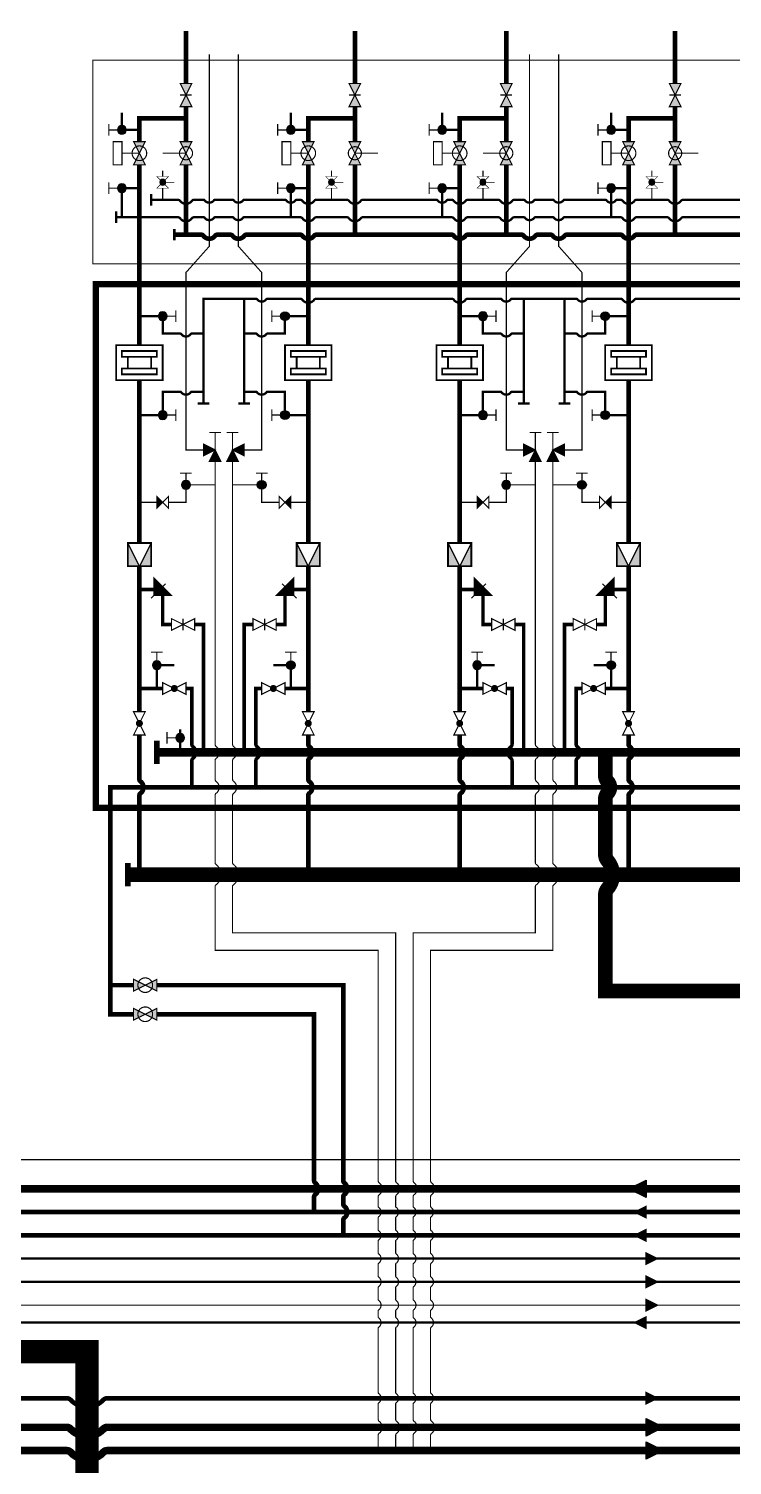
# Model space of a CAD drawing. Header units: millimetres. Extents: x 0 to 2500, y 0 to 1760.
# Drawn here: x 1254 to 1374.8, y 1351.5 to 1598.4 of the extents above; entities that cross this region are included whole.
import ezdxf

# ---------------------------------------------------------------- set-up
doc = ezdxf.new("R2010")
doc.units = ezdxf.units.MM
for name, pattern in [('ACAD_ISO02W100', [15, 12, -3]), ('ACAD_ISO03W100', [30, 12, -18]), ('ACAD_ISO04W100', [30, 24, -3, 0, -3])]:
    doc.linetypes.add(name, pattern=pattern)
for name, color, linetype in [('Вентили угл.15', 7, 'Continuous'), ('Диафрагмы 150', 7, 'Continuous'), ('Диафрагмы 80', 7, 'Continuous'), ('Задвижки 80', 7, 'Continuous'), ('Клапаны 10', 7, 'Continuous'), ('Краны 10', 7, 'Continuous'), ('Краны 15', 7, 'Continuous'), ('Краны 3', 7, 'Continuous'), ('Краны 6', 7, 'Continuous'), ('Краны шар.100', 7, 'Continuous'), ('Краны шар.пн.прив.100', 7, 'Continuous'), ('Краны шар.пн.прив.80', 7, 'Continuous'), ('Краны шар.ручн.80', 7, 'Continuous'), ('Краны шар.ручн.т.10', 7, 'Continuous'), ('Краны шар.т.100', 7, 'Continuous'), ('Краны шар.т.80', 7, 'Continuous'), ('Площадки', 7, 'Continuous'), ('ППК 50', 7, 'Continuous'), ('Трубы 108', 7, 'Continuous'), ('Трубы 159', 7, 'Continuous'), ('Трубы 219', 7, 'Continuous'), ('Трубы 25', 7, 'Continuous'), ('Трубы 426', 7, 'Continuous'), ('Трубы 57', 7, 'Continuous'), ('Трубы 720', 7, 'Continuous'), ('Трубы 89', 7, 'Continuous'), ('Штрих пункт.', 7, 'ACAD_ISO04W100'), ('Штуцеры', 7, 'Continuous')]:
    doc.layers.add(name, color=color, linetype=linetype)

# ---------------------------------------------------------------- blocks, each defined once
blk = doc.blocks.new('Кран шар.100')
at = {"layer": 'Краны шар.пн.прив.100'}
h = blk.add_hatch(color=256, dxfattribs=at)
h.paths.add_polyline_path([(0, -1), (2, 0), (0, 1)])
h.paths.add_polyline_path([(2, 0), (4, -1), (4, 1)])
at = {"layer": 'Краны шар.пн.прив.100', "const_width": 0.2}
blk.add_lwpolyline([(0, -1), (0, 1), (4, -1), (4, 1)], close=True, dxfattribs=at)
blk.add_lwpolyline([(2, 1.25, 1.010442), (2, -1.25, 1.010442), (2, 1.25, 4.236068)], format="xyb", dxfattribs=at)
blk = doc.blocks.new('Заглушка 426')
at = {"layer": 'Трубы 426', "const_width": 1}
blk.add_lwpolyline([(0, 2), (0, -2)], dxfattribs=at)
blk = doc.blocks.new('Пересеч. 108-108')
at = {"layer": 'Трубы 108'}
blk.add_lwpolyline([(-1.4, 0, 0.8, 0.8, -0.236068), (-1, -0.2, 0.8, 0.8, 0.236068), (0, -0.7, 0.8, 0.8, 0.236068), (1, -0.2, 0.8, 0.8, -0.236068), (1.4, 0, 0, 0, 0)], format="xyseb", dxfattribs=at)
blk = doc.blocks.new('Пересеч. 25-159')
at = {"layer": 'Трубы 25', "const_width": 0.2}
blk.add_lwpolyline([(-1.4, 0, -0.236068), (-1, -0.2, 0.236068), (0, -0.7, 0.236068), (1, -0.2, -0.236068), (1.4, 0)], format="xyb", dxfattribs=at)
blk = doc.blocks.new('Пересеч. 25-57')
at = {"layer": 'Трубы 25', "const_width": 0.2}
blk.add_lwpolyline([(-1, 0, -0.236068), (-0.8, -0.1, 0.236068), (0, -0.5, 0.236068), (0.8, -0.1, -0.236068), (1, 0)], format="xyb", dxfattribs=at)
blk = doc.blocks.new('Пересеч. 108-720')
at = {"layer": 'Трубы 108', "const_width": 0.8}
blk.add_lwpolyline([(-3.5, 0, -0.205258), (-2.8, -0.3, 0.20548), (0, -1.5, 0.20548), (2.8, -0.3, -0.205258), (3.5, 0)], format="xyb", dxfattribs=at)
blk = doc.blocks.new('Пересеч. 159-720')
at = {"layer": 'Трубы 159', "const_width": 1.3}
blk.add_lwpolyline([(-3.5, 0, -0.205258), (-2.8, -0.3, 0.20548), (0, -1.5, 0.20548), (2.8, -0.3, -0.205258), (3.5, 0)], format="xyb", dxfattribs=at)
blk = doc.blocks.new('Заглушка 219')
at = {"layer": 'Трубы 219', "const_width": 1}
blk.add_lwpolyline([(0, 2), (0, -2)], dxfattribs=at)
blk = doc.blocks.new('Кран 3')
at = {"layer": 'Краны 3'}
blk.add_hatch(color=256, dxfattribs=at).paths.add_polyline_path([(0, 0.75, 1), (0, -0.75, 1)])
at = {"layer": 'Краны 3', "const_width": 0.2}
for points in [[(1, 2.25), (-1, 2.25)], [(0, 0.75), (0, 2.25)]]:
    blk.add_lwpolyline(points, dxfattribs=at)
at = {"layer": 'Краны 3'}
blk.add_lwpolyline([(0, 0.75, 1), (0, -0.75, 1), (0, 0.75, 1)], format="xyb", dxfattribs=at)
blk = doc.blocks.new('Кран шар.т.80')
at = {"layer": 'Краны шар.т.80'}
blk.add_hatch(color=256, dxfattribs=at).paths.add_polyline_path([(1.5, 0, 1), (2.5, 0, 1)])
at = {"layer": 'Краны шар.т.80', "const_width": 0.2}
blk.add_lwpolyline([(0, -1), (0, 1), (4, -1), (4, 1)], close=True, dxfattribs=at)
blk.add_lwpolyline([(1.5, 0, 1), (2.5, 0, 1), (1.5, 0, 3.172365)], format="xyb", dxfattribs=at)
blk = doc.blocks.new('Кран шар.т.100')
at = {"layer": 'Краны шар.т.100'}
blk.add_hatch(color=256, dxfattribs=at).paths.add_polyline_path([(1.5, 0, 1), (2.5, 0, 1)])
at = {"layer": 'Краны шар.т.100', "const_width": 0.2}
blk.add_lwpolyline([(0, -1), (0, 1), (4, -1), (4, 1)], close=True, dxfattribs=at)
blk.add_lwpolyline([(1.5, 0, 1), (2.5, 0, 1), (1.5, 0, 3.172365)], format="xyb", dxfattribs=at)
blk = doc.blocks.new('Задвижка 80')
at = {"layer": 'Задвижки 80', "const_width": 0.2}
blk.add_lwpolyline([(0, -1), (0, 1), (4, -1), (4, 1)], close=True, dxfattribs=at)
blk.add_lwpolyline([(2, 1), (2, -1)], dxfattribs=at)
blk = doc.blocks.new('ППК 50 непрох.')
at = {"layer": 'ППК 50'}
h = blk.add_hatch(color=256, dxfattribs=at)
h.paths.add_polyline_path([(-1.5, 0), (0, 1.5), (-1.5, 3)])
h.paths.add_polyline_path([(1.5, 0), (0, 1.5), (-1.5, 0)])
at = {"layer": 'ППК 50', "const_width": 0.2}
blk.add_lwpolyline([(1.5, 0), (-1.5, 3), (-1.5, 0)], close=True, dxfattribs=at)
blk.add_lwpolyline([(-2, -0.5), (0.5, 2)], dxfattribs=at)
blk = doc.blocks.new('Клапан 10')
at = {"layer": 'Клапаны 10'}
blk.add_hatch(color=256, dxfattribs=at).paths.add_polyline_path([(2, 1), (1, 0), (2, -1)])
at = {"layer": 'Клапаны 10', "const_width": 0.2}
blk.add_lwpolyline([(0, 1), (0, -1), (2, 1), (2, -1)], close=True, dxfattribs=at)
blk = doc.blocks.new('Кран 10')
at = {"layer": 'Краны 10'}
blk.add_hatch(color=256, dxfattribs=at).paths.add_polyline_path([(0, 0.75, 1), (0, -0.75, 1)])
at = {"layer": 'Краны 10', "const_width": 0.2}
for points in [[(1, 2), (-1, 2)], [(0, 0), (0, 2)]]:
    blk.add_lwpolyline(points, dxfattribs=at)
at = {"layer": 'Краны 10'}
blk.add_lwpolyline([(0, 0.75, 1), (0, -0.75, 1), (0, 0.75, 1)], format="xyb", dxfattribs=at)
blk = doc.blocks.new('Кран 6')
at = {"layer": 'Краны 6'}
blk.add_hatch(color=256, dxfattribs=at).paths.add_polyline_path([(0, 0.75, 1), (0, -0.75, 1)])
at = {"layer": 'Краны 6', "const_width": 0.2}
for points in [[(1, 2.25), (-1, 2.25)], [(0, 0.75), (0, 2.25)]]:
    blk.add_lwpolyline(points, dxfattribs=at)
at = {"layer": 'Краны 6'}
blk.add_lwpolyline([(0, 0.75, 1), (0, -0.75, 1), (0, 0.75, 1)], format="xyb", dxfattribs=at)
blk = doc.blocks.new('Вентиль угл.15')
at = {"layer": 'Вентили угл.15'}
h = blk.add_hatch(color=256, dxfattribs=at)
h.paths.add_polyline_path([(-2, 1), (-2, -1), (0, 0)])
h.paths.add_polyline_path([(0, 0), (-1, -2), (1, -2)])
blk.add_hatch(color=256, dxfattribs=at).paths.add_polyline_path([(0, 0), (-1, -2), (1, -2)])
at = {"layer": 'Вентили угл.15', "const_width": 0.2}
for points in [[(1, 3), (-1, 3)], [(0, 0), (0, 3)], [(0, 0), (-1, -2), (1, -2), (0, 0)]]:
    blk.add_lwpolyline(points, dxfattribs=at)
blk.add_lwpolyline([(0, 0), (-2, -1), (-2, 1), (0, 0)], close=True, dxfattribs=at)
blk = doc.blocks.new('Диафрагма 150')
at = {"layer": 'Диафрагмы 150', "const_width": 0.3}
for points in [[(-3, 1), (3, 1), (3, 2), (-3, 2)], [(-3, -2), (3, -2), (3, -1), (-3, -1)]]:
    blk.add_lwpolyline(points, close=True, dxfattribs=at)
for points in [[(-2, 1), (-2, -1)], [(2, 1), (2, -1)]]:
    blk.add_lwpolyline(points, dxfattribs=at)
blk = doc.blocks.new('Штуцер 25')
at = {"layer": 'Штуцеры'}
h = blk.add_hatch(color=256, dxfattribs=at)
h.paths.add_polyline_path([(0, -4), (2, -4), (2, 0)])
h.paths.add_polyline_path([(-2, -4), (0, -4), (-2, 0)])
at = {"layer": 'Штуцеры', "const_width": 0.3}
blk.add_lwpolyline([(2, -4), (-2, -4), (-2, 0), (2, 0)], close=True, dxfattribs=at)
at = {"layer": 'Штуцеры'}
for points in [[(0, -4), (-2, 0)], [(2, 0), (0, -4)]]:
    blk.add_lwpolyline(points, dxfattribs=at)
blk = doc.blocks.new('Заглушка 57')
at = {"layer": 'Трубы 57', "const_width": 0.4}
blk.add_lwpolyline([(0, 1), (0, -1)], dxfattribs=at)
blk = doc.blocks.new('Пересеч. 57-57')
at = {"layer": 'Трубы 57'}
blk.add_lwpolyline([(-1, 0, 0.4, 0.4, -0.236068), (-0.8, -0.1, 0.4, 0.4, 0.236068), (0, -0.5, 0.4, 0.4, 0.236068), (0.8, -0.1, 0.4, 0.4, -0.236068), (1, 0, 0, 0, 0)], format="xyseb", dxfattribs=at)
blk = doc.blocks.new('Пересеч. 89-108')
at = {"layer": 'Трубы 89', "const_width": 0.6}
blk.add_lwpolyline([(-1.4, 0, -0.236068), (-1, -0.2, 0.236068), (0, -0.7, 0.236068), (1, -0.2, -0.236068), (1.4, 0)], format="xyb", dxfattribs=at)
blk = doc.blocks.new('Пересеч. 57-108')
at = {"layer": 'Трубы 57', "const_width": 0.4}
blk.add_lwpolyline([(-1.4, 0, -0.236068), (-1, -0.2, 0.236068), (0, -0.7, 0.236068), (1, -0.2, -0.236068), (1.4, 0)], format="xyb", dxfattribs=at)
blk = doc.blocks.new('Заглушка 108')
at = {"layer": 'Трубы 108', "const_width": 0.5}
blk.add_lwpolyline([(0, 1), (0, -1)], dxfattribs=at)
blk = doc.blocks.new('Кран 15')
at = {"layer": 'Краны 15'}
blk.add_hatch(color=256, dxfattribs=at).paths.add_polyline_path([(-0.75, 0.75, 1), (0.75, 0.75, 1)])
at = {"layer": 'Краны 15', "const_width": 0.2}
for points in [[(-2.25, 1.75), (-2.25, -0.25)], [(-0.75, 0.75), (-2.25, 0.75)]]:
    blk.add_lwpolyline(points, dxfattribs=at)
at = {"layer": 'Краны 15'}
blk.add_lwpolyline([(-0.75, 0.75, 1), (0.75, 0.75, 1), (-0.75, 0.75, 1)], format="xyb", dxfattribs=at)
blk = doc.blocks.new('Кран шар.ручн.т.10')
at = {"layer": 'Краны шар.ручн.т.10'}
h = blk.add_hatch(color=256, dxfattribs=at)
h.paths.add_polyline_path([(1, 0), (1.35, -0.35, 0.198912), (1.5, 0, 0.198912), (1.35, 0.35)])
h.paths.add_polyline_path([(0.65, -0.35, 0.414214), (1.35, -0.35), (1, 0)])
h.paths.add_polyline_path([(0.5, 0, 0.198912), (0.65, -0.35), (1, 0), (0.65, 0.35, 0.198912)])
h.paths.add_polyline_path([(1, 0), (1.35, 0.35, 0.414214), (0.65, 0.35)])
at = {"layer": 'Краны шар.ручн.т.10', "const_width": 0.1}
blk.add_lwpolyline([(0, 1), (0, -1), (2, 1), (2, -1)], close=True, dxfattribs=at)
at = {"layer": 'Краны шар.ручн.т.10'}
blk.add_lwpolyline([(0.5, 0, 1), (1.5, 0, 1), (0.5, 0, 1)], format="xyb", dxfattribs=at)
at = {"layer": 'Краны шар.ручн.т.10', "const_width": 0.1}
blk.add_lwpolyline([(1, 0), (1, 2)], dxfattribs=at)
blk = doc.blocks.new('Задвижка 80 непрох.')
at = {"layer": 'Задвижки 80'}
h = blk.add_hatch(color=256, dxfattribs=at)
h.paths.add_polyline_path([(2, 0), (0, 1), (0, -1)])
h.paths.add_polyline_path([(2, 0), (4, -1), (4, 1)])
at = {"layer": 'Задвижки 80', "const_width": 0.2}
blk.add_lwpolyline([(0, -1), (0, 1), (4, -1), (4, 1)], close=True, dxfattribs=at)
blk.add_lwpolyline([(2, 1), (2, -1)], dxfattribs=at)
blk = doc.blocks.new('Кран шар.пн.прив.80')
at = {"layer": 'Краны шар.пн.прив.80'}
h = blk.add_hatch(color=256, dxfattribs=at)
h.paths.add_polyline_path([(0, -1), (2, 0), (0, 1)])
h.paths.add_polyline_path([(2, 0), (4, -1), (4, 1)])
at = {"layer": 'Краны шар.пн.прив.80', "const_width": 0.2}
for points in [[(0, 3), (4, 3), (4, 4.5), (0, 4.5)], [(0, -1), (0, 1), (4, -1), (4, 1)]]:
    blk.add_lwpolyline(points, close=True, dxfattribs=at)
blk.add_lwpolyline([(2, 0), (2, 3)], dxfattribs=at)
blk.add_lwpolyline([(2, 1.25, 1.010442), (2, -1.25, 1.010442), (2, 1.25, 4.236068)], format="xyb", dxfattribs=at)
blk = doc.blocks.new('Кран шар.ручн.80 непрох.')
at = {"layer": 'Краны шар.ручн.80'}
h = blk.add_hatch(color=256, dxfattribs=at)
h.paths.add_polyline_path([(2, 0), (0, 1), (0, -1)])
h.paths.add_polyline_path([(2, 0), (4, -1), (4, 1)])
at = {"layer": 'Краны шар.ручн.80', "const_width": 0.2}
blk.add_lwpolyline([(2, 4), (2, 0)], dxfattribs=at)
blk.add_lwpolyline([(0, -1), (0, 1), (4, -1), (4, 1)], close=True, dxfattribs=at)
blk.add_lwpolyline([(0.875, 0, 1), (3.125, 0, 1), (0.875, 0, 1)], format="xyb", dxfattribs=at)
blk = doc.blocks.new('Пересеч. 25-219')
at = {"layer": 'Трубы 25', "const_width": 0.2}
blk.add_lwpolyline([(-2, 0, -0.236068), (-1.8, -0.1, 0.236068), (0, -1, 0.236068), (1.8, -0.1, -0.236068), (2, 0)], format="xyb", dxfattribs=at)
blk = doc.blocks.new('Стрелка 159')
at = {"layer": 'Трубы 159'}
blk.add_hatch(color=256, dxfattribs=at).paths.add_polyline_path([(1.5, 0), (-1.5, 0), (0, -3)])
blk.add_lwpolyline([(-1.5, 0), (1.5, 0), (0, -3)], close=True, dxfattribs=at)
blk = doc.blocks.new('Стрелка 108')
at = {"layer": 'Трубы 108'}
h = blk.add_hatch(color=256, dxfattribs=at)
h.paths.add_polyline_path([(0, 0), (1, 0), (0, 2)])
h.paths.add_polyline_path([(-1, 0), (0, 0), (0, 2)])
at = {"layer": 'Трубы 108', "const_width": 0.2}
blk.add_lwpolyline([(1, 0), (-1, 0), (0, 2)], close=True, dxfattribs=at)
blk = doc.blocks.new('Стрелка 57')
at = {"layer": 'Трубы 57'}
h = blk.add_hatch(color=256, dxfattribs=at)
h.paths.add_polyline_path([(0, 0), (0, -1), (2, 0)])
h.paths.add_polyline_path([(0, 1), (0, 0), (2, 0)])
at = {"layer": 'Трубы 57', "const_width": 0.2}
blk.add_lwpolyline([(0, -1), (0, 1), (2, 0)], close=True, dxfattribs=at)
blk = doc.blocks.new('Пересеч. 426-530')
at = {"layer": 'Трубы 426', "const_width": 2.5}
blk.add_lwpolyline([(-3.5, 0, -0.176175), (-2.4, -0.4, 0.171024), (0, -1.3, 0.171024), (2.4, -0.4, -0.176175), (3.5, 0)], format="xyb", dxfattribs=at)
blk = doc.blocks.new('Пересеч. 426-108')
at = {"layer": 'Трубы 426'}
blk.add_lwpolyline([(-2, 0, 2.5, 2.5, -0.192582), (-1, -0.4, 2.5, 2.5, 0.192582), (0, -0.8, 2.5, 2.5, 0.192582), (1, -0.4, 2.5, 2.5, -0.192582), (2, 0, 0, 0, 0)], format="xyseb", dxfattribs=at)
blk = doc.blocks.new('Стрелка 25')
at = {"layer": 'Трубы 25'}
h = blk.add_hatch(color=256, dxfattribs=at)
h.paths.add_polyline_path([(0, 0), (0, -1), (2, 0)])
h.paths.add_polyline_path([(0, 1), (0, 0), (2, 0)])
at = {"layer": 'Трубы 25', "const_width": 0.2}
blk.add_lwpolyline([(0, -1), (0, 1), (2, 0)], close=True, dxfattribs=at)

msp = doc.modelspace()

# ---------------------------------------------------------------- linework, layer by layer
at = {"layer": 'Диафрагмы 80', "const_width": 0.3}
for points in [[(1269, 1544), (1277, 1544), (1277, 1538), (1269, 1538)], [(1306, 1544), (1298, 1544), (1298, 1538), (1306, 1538)], [(1324, 1544), (1332, 1544), (1332, 1538), (1324, 1538)], [(1361, 1544), (1353, 1544), (1353, 1538), (1361, 1538)]]:
    msp.add_lwpolyline(points, close=True, dxfattribs=at)
at = {"layer": 'Площадки', "linetype": 'ACAD_ISO02W100', "ltscale": 0.5, "const_width": 0.2}
msp.add_lwpolyline([(1265, 1593), (1878, 1593), (1878, 1558), (1265, 1558)], close=True, dxfattribs=at)
at = {"layer": 'Площадки', "const_width": 0.1}
for points in [[(1265, 1555), (1878, 1555), (1878, 1464), (1265, 1464)], [(1877, 1465), (1266, 1465), (1266, 1554), (1877, 1554)]]:
    msp.add_lwpolyline(points, close=True, dxfattribs=at)
at = {"layer": 'Площадки', "linetype": 'ACAD_ISO03W100', "ltscale": 1.5, "const_width": 1}
msp.add_lwpolyline([(1265.5, 1554.5), (1877.5, 1554.5), (1877.5, 1464.5), (1265.5, 1464.5)], close=True, dxfattribs=at)
at = {"layer": 'Трубы 108', "const_width": 0.8}
for points in [[(1281, 1598), (1281, 1589)], [(1310, 1598), (1310, 1589)], [(1336, 1598), (1336, 1589)], [(1365, 1598), (1365, 1589)], [(1281, 1585), (1281, 1579)], [(1310, 1585), (1310, 1579)], [(1336, 1585), (1336, 1579)], [(1365, 1585), (1365, 1579)], [(1281, 1575), (1281, 1563)], [(1310, 1575), (1310, 1563)], [(1336, 1575), (1336, 1563)], [(1365, 1575), (1365, 1563)], [(1279, 1563), (1283.6, 1563)], [(1286.4, 1563), (1288.6, 1563)], [(1291.4, 1563), (1300.6, 1563)], [(1303.4, 1563), (1326.6, 1563)], [(1329.4, 1563), (1338.6, 1563)], [(1341.4, 1563), (1343.6, 1563)], [(1346.4, 1563), (1355.6, 1563)], [(1358.4, 1563), (1381.6, 1563)], [(1273, 1538), (1273, 1510)], [(1302, 1538), (1302, 1510)], [(1328, 1538), (1328, 1510)], [(1357, 1538), (1357, 1510)], [(1273, 1506), (1273, 1481)], [(1302, 1506), (1302, 1481)], [(1328, 1506), (1328, 1481)], [(1357, 1506), (1357, 1481)], [(1273, 1477), (1273, 1469.4)], [(1302, 1477), (1302, 1475.4)], [(1328, 1477), (1328, 1475.4)], [(1357, 1477), (1357, 1475.4)], [(1302, 1472.6), (1302, 1469.4)], [(1328, 1472.6), (1328, 1469.4)], [(1357, 1472.6), (1357, 1469.4)], [(1273, 1466.6), (1273, 1453)], [(1302, 1466.6), (1302, 1453)], [(1328, 1466.6), (1328, 1453)], [(1357, 1466.6), (1357, 1453)], [(1272, 1434), (1268, 1434)], [(1308, 1400.4), (1308, 1434), (1276, 1434)], [(1303, 1400.4), (1303, 1429), (1276, 1429)], [(1303, 1395), (1303, 1397.6)], [(1308, 1396.4), (1308, 1397.6)], [(1404.5, 1395), (1200, 1395), (1200, 1374.5)], [(1308, 1391), (1308, 1393.6)], [(1404.5, 1391), (1204, 1391), (1204, 1374.5)], [(1404.5, 1363), (1267.5, 1363)]]:
    msp.add_lwpolyline(points, dxfattribs=at)
at = {"layer": 'Трубы 108'}
for points in [[(1281, 1583, 0.8, 0.8, 0), (1273, 1583, 0.8, 0.8, 0), (1273, 1579, 0.8, 0.8, 0)], [(1310, 1583, 0.8, 0.8, 0), (1302, 1583, 0.8, 0.8, 0), (1302, 1579, 0.8, 0.8, 0)], [(1336, 1583, 0.8, 0.8, 0), (1328, 1583, 0.8, 0.8, 0), (1328, 1579, 0.8, 0.8, 0)], [(1365, 1583, 0.8, 0.8, 0), (1357, 1583, 0.8, 0.8, 0), (1357, 1579, 0.8, 0.8, 0)], [(1273, 1575, 0.8, 0.8, 0), (1273, 1544, 0, 0, 0)], [(1302, 1575, 0.8, 0.8, 0), (1302, 1544, 0, 0, 0)], [(1328, 1575, 0.8, 0.8, 0), (1328, 1544, 0, 0, 0)], [(1357, 1575, 0.8, 0.8, 0), (1357, 1544, 0, 0, 0)], [(1272, 1429, 0.8, 0.8, 0), (1268, 1429, 0.8, 0.8, 0), (1268, 1468, 0.8, 0.8, 0), (1885, 1468, 0.8, 0.8, 0), (1885, 1457, 0.8, 0.8, 0)], [(1260.5, 1363, 0.8, 0.8, 0), (1220, 1363, 0.8, 0.8, 0), (1220, 844.5, 0.8, 0.8, 0)]]:
    msp.add_lwpolyline(points, format="xyseb", dxfattribs=at)
at = {"layer": 'Трубы 159', "const_width": 1.3}
for points in [[(1150, 1374.5), (1150, 1399), (1404, 1399)], [(1224, 845), (1224, 1358), (1260.5, 1358)], [(1404, 1354), (1267.5, 1354)]]:
    msp.add_lwpolyline(points, dxfattribs=at)
at = {"layer": 'Трубы 159'}
for points in [[(1267.5, 1358, 1.3, 1.3, 0), (1404, 1358, 1.3, 1.3, 0)], [(1260.5, 1354, 1.3, 1.3, 0), (1228, 1354, 1.3, 1.3, 0), (1228, 845, 1.3, 1.3, 0)]]:
    msp.add_lwpolyline(points, format="xyseb", dxfattribs=at)
at = {"layer": 'Трубы 219'}
msp.add_lwpolyline([(1276, 1474, 1.5, 1.5, 0), (1889, 1474, 2.5, 2.5, 0), (1889, 1420, 2.5, 2.5, 0), (1829, 1420, 2.5, 2.5, 0), (1829, 1326, 0, 0, 0)], format="xyseb", dxfattribs=at)
at = {"layer": 'Трубы 25'}
for points in [[(1286, 1526, 0.2, 0.2, 0), (1281, 1526, 0.2, 0.2, 0), (1281, 1556.5, 0.2, 0.2, 0), (1285, 1561, 0.2, 0.2, 0), (1285, 1594, 0, 0, 0)], [(1289, 1526, 0.2, 0.2, 0), (1294, 1526, 0.2, 0.2, 0), (1294, 1556.5, 0.2, 0.2, 0), (1290, 1561, 0.2, 0.2, 0), (1290, 1594, 0, 0, 0)], [(1341, 1526, 0.2, 0.2, 0), (1336, 1526, 0.2, 0.2, 0), (1336, 1556.5, 0.2, 0.2, 0), (1340, 1561, 0.2, 0.2, 0), (1340, 1594, 0, 0, 0)], [(1344, 1526, 0.2, 0.2, 0), (1349, 1526, 0.2, 0.2, 0), (1349, 1556.5, 0.2, 0.2, 0), (1345, 1561, 0.2, 0.2, 0), (1345, 1594, 0, 0, 0)], [(1341, 1455, 0.2, 0.2, 0), (1341, 1466.6, 0, 0, 0)], [(1320, 1400.4, 0.2, 0.2, 0), (1320, 1443, 0.2, 0.2, 0), (1341, 1443, 0.2, 0.2, 0), (1341, 1451, 0.2, 0.2, 0)], [(1211, 1379, 0.2, 0.2, 0), (1405, 1379, 0, 0, 0)]]:
    msp.add_lwpolyline(points, format="xyseb", dxfattribs=at)
for points, const_width in [([(1277, 1573), (1277, 1574)], 0.2), ([(1306, 1573), (1306, 1574)], 0.2), ([(1332, 1573), (1332, 1574)], 0.2), ([(1361, 1573), (1361, 1574)], 0.2), ([(1277, 1569), (1277, 1571)], 0.2), ([(1306, 1569), (1306, 1571)], 0.2), ([(1332, 1569), (1332, 1571)], 0.2), ([(1361, 1569), (1361, 1571)], 0.2), ([(1286, 1475.4), (1286, 1526)], 0.2), ([(1289, 1475.4), (1289, 1526)], 0.2), ([(1341, 1475.4), (1341, 1526)], 0.2), ([(1344, 1475.4), (1344, 1526)], 0.2), ([(1278, 1517), (1281, 1517), (1281, 1520), (1286, 1520)], 0.2), ([(1297, 1517), (1294, 1517), (1294, 1520), (1289, 1520)], 0.2), ([(1333, 1517), (1336, 1517), (1336, 1520), (1341, 1520)], 0.2), ([(1352, 1517), (1349, 1517), (1349, 1520), (1344, 1520)], 0.2), ([(1273, 1517), (1276, 1517)], 0.2), ([(1302, 1517), (1299, 1517)], 0.2), ([(1328, 1517), (1331, 1517)], 0.2), ([(1357, 1517), (1354, 1517)], 0.2), ([(1276, 1485), (1276, 1489), (1279, 1489)], 0.4), ([(1299, 1485), (1299, 1489), (1296, 1489)], 0.4), ([(1331, 1485), (1331, 1489), (1334, 1489)], 0.4), ([(1354, 1485), (1354, 1489), (1351, 1489)], 0.4), ([(1280, 1474), (1280, 1478)], 0.4), ([(1286, 1469.4), (1286, 1472.6)], 0.2), ([(1289, 1469.4), (1289, 1472.6)], 0.2), ([(1341, 1469.4), (1341, 1472.6)], 0.2), ([(1344, 1469.4), (1344, 1472.6)], 0.2), ([(1286, 1455), (1286, 1466.6)], 0.2), ([(1289, 1455), (1289, 1466.6)], 0.2), ([(1344, 1455), (1344, 1466.6)], 0.2), ([(1314, 1400.4), (1314, 1440), (1286, 1440), (1286, 1451)], 0.2), ([(1317, 1400.4), (1317, 1443), (1289, 1443), (1289, 1451)], 0.2), ([(1323, 1400.4), (1323, 1440), (1344, 1440), (1344, 1451)], 0.2), ([(1314, 1396), (1314, 1397.6)], 0.2), ([(1317, 1396), (1317, 1397.6)], 0.2), ([(1320, 1396), (1320, 1397.6)], 0.2), ([(1323, 1396), (1323, 1397.6)], 0.2), ([(1314, 1392), (1314, 1394)], 0.2), ([(1317, 1392), (1317, 1394)], 0.2), ([(1320, 1392), (1320, 1394)], 0.2), ([(1323, 1392), (1323, 1394)], 0.2), ([(1314, 1388), (1314, 1390)], 0.2), ([(1317, 1388), (1317, 1390)], 0.2), ([(1320, 1388), (1320, 1390)], 0.2), ([(1323, 1388), (1323, 1390)], 0.2), ([(1314, 1384), (1314, 1386)], 0.2), ([(1317, 1384), (1317, 1386)], 0.2), ([(1320, 1384), (1320, 1386)], 0.2), ([(1323, 1384), (1323, 1386)], 0.2), ([(1314, 1380), (1314, 1382)], 0.2), ([(1317, 1380), (1317, 1382)], 0.2), ([(1320, 1380), (1320, 1382)], 0.2), ([(1323, 1380), (1323, 1382)], 0.2), ([(1314, 1377), (1314, 1378)], 0.2), ([(1317, 1377), (1317, 1378)], 0.2), ([(1320, 1377), (1320, 1378)], 0.2), ([(1323, 1377), (1323, 1378)], 0.2), ([(1314, 1364), (1314, 1375)], 0.2), ([(1317, 1364), (1317, 1375)], 0.2), ([(1320, 1364), (1320, 1375)], 0.2), ([(1323, 1364), (1323, 1375)], 0.2), ([(1314, 1359.4), (1314, 1362)], 0.2), ([(1317, 1359.4), (1317, 1362)], 0.2), ([(1320, 1359.4), (1320, 1362)], 0.2), ([(1323, 1359.4), (1323, 1362)], 0.2), ([(1314, 1354), (1314, 1356.6)], 0.2), ([(1317, 1354), (1317, 1356.6)], 0.2), ([(1320, 1354), (1320, 1356.6)], 0.2), ([(1323, 1354), (1323, 1356.6)], 0.2)]:
    msp.add_lwpolyline(points, dxfattribs=dict(at, const_width=const_width))
at = {"layer": 'Трубы 426', "const_width": 2.5}
for points in [[(1353, 1474), (1353, 1470)], [(1353, 1466), (1353, 1456.5)], [(1271, 1453), (1568.5, 1453)], [(1353, 1449.5), (1353, 1433), (1407, 1433), (1407, 1341)]]:
    msp.add_lwpolyline(points, dxfattribs=at)
at = {"layer": 'Трубы 57', "const_width": 0.4}
for points in [[(1273, 1581), (1270, 1581), (1270, 1584)], [(1302, 1581), (1299, 1581), (1299, 1584)], [(1328, 1581), (1325, 1581), (1325, 1584)], [(1357, 1581), (1354, 1581), (1354, 1584)], [(1273, 1571), (1270, 1571), (1270, 1566)], [(1302, 1571), (1299, 1571), (1299, 1566)], [(1328, 1571), (1325, 1571), (1325, 1566)], [(1357, 1571), (1354, 1571), (1354, 1566)], [(1275, 1569), (1279.6, 1569)], [(1282.4, 1569), (1284, 1569)], [(1286, 1569), (1289, 1569)], [(1291, 1569), (1298, 1569)], [(1300, 1569), (1300.6, 1569)], [(1303.4, 1569), (1308.6, 1569)], [(1311.4, 1569), (1324, 1569)], [(1326, 1569), (1326.6, 1569)], [(1329.4, 1569), (1334.6, 1569)], [(1337.4, 1569), (1339, 1569)], [(1341, 1569), (1344, 1569)], [(1346, 1569), (1353, 1569)], [(1355, 1569), (1355.6, 1569)], [(1358.4, 1569), (1363.6, 1569)], [(1366.4, 1569), (1379, 1569)], [(1269, 1566), (1279.6, 1566)], [(1282.4, 1566), (1284, 1566)], [(1286, 1566), (1289, 1566)], [(1291, 1566), (1300.6, 1566)], [(1303.4, 1566), (1308.6, 1566)], [(1311.4, 1566), (1326.6, 1566)], [(1329.4, 1566), (1334.6, 1566)], [(1337.4, 1566), (1339, 1566)], [(1341, 1566), (1344, 1566)], [(1346, 1566), (1355.6, 1566)], [(1358.4, 1566), (1363.6, 1566)], [(1366.4, 1566), (1381.6, 1566)], [(1300.6, 1552), (1295, 1552)], [(1326.6, 1552), (1303.4, 1552)], [(1335, 1552), (1329.4, 1552)], [(1348, 1552), (1337, 1552)], [(1355.6, 1552), (1350, 1552)], [(1381.6, 1552), (1358.4, 1552)], [(1273, 1549), (1277, 1549), (1277, 1546), (1280, 1546)], [(1302, 1549), (1298, 1549), (1298, 1546), (1295, 1546)], [(1328, 1549), (1332, 1549), (1332, 1546), (1335, 1546)], [(1357, 1549), (1353, 1549), (1353, 1546), (1350, 1546)], [(1282, 1546), (1284, 1546)], [(1293, 1546), (1291, 1546)], [(1337, 1546), (1339, 1546)], [(1348, 1546), (1346, 1546)], [(1273, 1532), (1277, 1532), (1277, 1536), (1280, 1536)], [(1282, 1536), (1284, 1536)], [(1293, 1536), (1291, 1536)], [(1302, 1532), (1298, 1532), (1298, 1536), (1295, 1536)], [(1328, 1532), (1332, 1532), (1332, 1536), (1335, 1536)], [(1337, 1536), (1339, 1536)], [(1348, 1536), (1346, 1536)], [(1357, 1532), (1353, 1532), (1353, 1536), (1350, 1536)], [(1404.5, 1387), (1207, 1387), (1207, 1374)], [(1404.5, 1383), (1210, 1383), (1210, 1374)]]:
    msp.add_lwpolyline(points, dxfattribs=at)
at = {"layer": 'Трубы 57'}
for points in [[(1293, 1552, 0.4, 0.4, 0), (1284, 1552, 0.4, 0.4, 0), (1284, 1534, 0, 0, 0)], [(1291, 1552, 0.4, 0.4, 0), (1291, 1534, 0, 0, 0)], [(1339, 1552, 0.4, 0.4, 0), (1339, 1534, 0, 0, 0)], [(1346, 1552, 0.4, 0.4, 0), (1346, 1534, 0, 0, 0)], [(1216, 1374, 0.4, 0.4, 0), (1216, 1376, 0.4, 0.4, 0), (1404.5, 1376, 0.4, 0.4, 0)]]:
    msp.add_lwpolyline(points, format="xyseb", dxfattribs=at)
at = {"layer": 'Трубы 720'}
msp.add_lwpolyline([(1764, 650.9, 4, 4, 0), (1764, 647, 4, 4, 0), (1264, 647, 4, 4, 0), (1264, 1371, 4, 4, 0), (635, 1371, 4, 4, 0), (635, 1278, 4, 4, 0), (623, 1278, 0, 0, 0)], format="xyseb", dxfattribs=at)
at = {"layer": 'Трубы 89', "const_width": 0.6}
for points in [[(1273, 1502), (1275.5, 1502)], [(1302, 1502), (1299.5, 1502)], [(1328, 1502), (1330.5, 1502)], [(1357, 1502), (1354.5, 1502)], [(1277, 1501), (1277, 1496), (1278.5, 1496)], [(1298, 1501), (1298, 1496), (1296.5, 1496)], [(1332, 1501), (1332, 1496), (1333.5, 1496)], [(1353, 1501), (1353, 1496), (1351.5, 1496)], [(1282.5, 1496), (1284, 1496), (1284, 1474)], [(1292.5, 1496), (1291, 1496), (1291, 1474)], [(1337.5, 1496), (1339, 1496), (1339, 1474)], [(1347.5, 1496), (1346, 1496), (1346, 1474)], [(1277, 1485), (1273, 1485)], [(1282, 1475.4), (1282, 1485), (1281, 1485)], [(1293, 1475.4), (1293, 1485), (1294, 1485)], [(1298, 1485), (1302, 1485)], [(1332, 1485), (1328, 1485)], [(1337, 1475.4), (1337, 1485), (1336, 1485)], [(1348, 1475.4), (1348, 1485), (1349, 1485)], [(1353, 1485), (1357, 1485)], [(1282, 1468), (1282, 1472.6)], [(1293, 1468), (1293, 1472.6)], [(1337, 1468), (1337, 1472.6)], [(1348, 1468), (1348, 1472.6)]]:
    msp.add_lwpolyline(points, dxfattribs=at)
at = {"layer": 'Штрих пункт.', "const_width": 0.2}
msp.add_lwpolyline([(2039, 1348), (2039, 1404), (1172, 1404), (1172, 883), (1252, 883), (1252, 1348)], close=True, dxfattribs=at)

# ---------------------------------------------------------------- block references
at = {"layer": 'Вентили угл.15'}
for p in [(1286, 1526), (1341, 1526)]:
    msp.add_blockref('Вентиль угл.15', p, dxfattribs=at)
at = {"layer": 'Вентили угл.15', "xscale": -1}
for p in [(1289, 1526), (1344, 1526)]:
    msp.add_blockref('Вентиль угл.15', p, dxfattribs=at)
at = {"layer": 'Диафрагмы 80'}
for p in [(1273, 1541), (1328, 1541)]:
    msp.add_blockref('Диафрагма 150', p, dxfattribs=at)
at = {"layer": 'Диафрагмы 80', "xscale": -1}
for p in [(1302, 1541), (1357, 1541)]:
    msp.add_blockref('Диафрагма 150', p, dxfattribs=at)
at = {"layer": 'Задвижки 80', "rotation": 270}
for p in [(1281, 1589), (1310, 1589), (1336, 1589), (1365, 1589)]:
    msp.add_blockref('Задвижка 80 непрох.', p, dxfattribs=at)
at = {"layer": 'Задвижки 80'}
for p in [(1278.5, 1496), (1333.5, 1496)]:
    msp.add_blockref('Задвижка 80', p, dxfattribs=at)
at = {"layer": 'Задвижки 80', "xscale": -1}
for p in [(1296.5, 1496), (1351.5, 1496)]:
    msp.add_blockref('Задвижка 80', p, dxfattribs=at)
at = {"layer": 'Клапаны 10', "rotation": 180}
for p in [(1278, 1517), (1333, 1517)]:
    msp.add_blockref('Клапан 10', p, dxfattribs=at)
at = {"layer": 'Клапаны 10', "xscale": -1, "rotation": 180}
for p in [(1297, 1517), (1352, 1517)]:
    msp.add_blockref('Клапан 10', p, dxfattribs=at)
at = {"layer": 'Краны 10'}
for p in [(1281, 1520), (1336, 1520)]:
    msp.add_blockref('Кран 10', p, dxfattribs=at)
at = {"layer": 'Краны 10', "xscale": -1}
for p in [(1294, 1520), (1349, 1520)]:
    msp.add_blockref('Кран 10', p, dxfattribs=at)
at = {"layer": 'Краны 15'}
for p in [(1270, 1580.25), (1299, 1580.25), (1325, 1580.25), (1354, 1580.25), (1270, 1570.25), (1299, 1570.25), (1325, 1570.25), (1354, 1570.25)]:
    msp.add_blockref('Кран 15', p, dxfattribs=at)
at = {"layer": 'Краны 3'}
for p in [(1276, 1489), (1331, 1489)]:
    msp.add_blockref('Кран 3', p, dxfattribs=at)
at = {"layer": 'Краны 3', "xscale": -1}
for p in [(1299, 1489), (1354, 1489)]:
    msp.add_blockref('Кран 3', p, dxfattribs=at)
at = {"layer": 'Краны 3', "rotation": 90}
msp.add_blockref('Кран 3', (1280, 1476.5), dxfattribs=at)
at = {"layer": 'Краны 6', "rotation": 270}
for p in [(1277, 1549), (1332, 1549), (1277, 1532), (1332, 1532)]:
    msp.add_blockref('Кран 6', p, dxfattribs=at)
at = {"layer": 'Краны 6', "xscale": -1, "rotation": 90}
for p in [(1298, 1549), (1353, 1549), (1298, 1532), (1353, 1532)]:
    msp.add_blockref('Кран 6', p, dxfattribs=at)
at = {"layer": 'Краны шар.100'}
for p in [(1272, 1434), (1272, 1429)]:
    msp.add_blockref('Кран шар.100', p, dxfattribs=at)
at = {"layer": 'Краны шар.пн.прив.80', "rotation": 90}
for p in [(1273, 1575), (1302, 1575), (1328, 1575), (1357, 1575)]:
    msp.add_blockref('Кран шар.пн.прив.80', p, dxfattribs=at)
at = {"layer": 'Краны шар.ручн.80', "rotation": 90}
for p in [(1281, 1575), (1336, 1575)]:
    msp.add_blockref('Кран шар.ручн.80 непрох.', p, dxfattribs=at)
at = {"layer": 'Краны шар.ручн.80', "xscale": -1, "rotation": 270}
for p in [(1310, 1575), (1365, 1575)]:
    msp.add_blockref('Кран шар.ручн.80 непрох.', p, dxfattribs=at)
at = {"layer": 'Краны шар.ручн.т.10', "rotation": 270}
for p in [(1277, 1573), (1306, 1573), (1332, 1573), (1361, 1573)]:
    msp.add_blockref('Кран шар.ручн.т.10', p, dxfattribs=at)
at = {"layer": 'Краны шар.т.100', "rotation": 270}
for p in [(1273, 1481), (1328, 1481)]:
    msp.add_blockref('Кран шар.т.100', p, dxfattribs=at)
at = {"layer": 'Краны шар.т.100', "xscale": -1, "rotation": 90}
for p in [(1302, 1481), (1357, 1481)]:
    msp.add_blockref('Кран шар.т.100', p, dxfattribs=at)
at = {"layer": 'Краны шар.т.80'}
for p in [(1277, 1485), (1332, 1485)]:
    msp.add_blockref('Кран шар.т.80', p, dxfattribs=at)
at = {"layer": 'Краны шар.т.80', "xscale": -1}
for p in [(1298, 1485), (1353, 1485)]:
    msp.add_blockref('Кран шар.т.80', p, dxfattribs=at)
at = {"layer": 'ППК 50'}
for p in [(1277, 1501), (1332, 1501)]:
    msp.add_blockref('ППК 50 непрох.', p, dxfattribs=at)
at = {"layer": 'ППК 50', "xscale": -1}
for p in [(1298, 1501), (1353, 1501)]:
    msp.add_blockref('ППК 50 непрох.', p, dxfattribs=at)
at = {"layer": 'Трубы 108'}
for name, p in [('Заглушка 108', (1279, 1563)), ('Пересеч. 108-108', (1285, 1563)), ('Пересеч. 108-108', (1290, 1563)), ('Пересеч. 108-108', (1302, 1563)), ('Пересеч. 108-108', (1328, 1563)), ('Пересеч. 108-108', (1340, 1563)), ('Пересеч. 108-108', (1345, 1563)), ('Пересеч. 108-108', (1357, 1563)), ('Пересеч. 108-720', (1264, 1363)), ('Пересеч. 159-720', (1264, 1358)), ('Пересеч. 159-720', (1264, 1354))]:
    msp.add_blockref(name, p, dxfattribs=at)
for name, p, rotation in [('Пересеч. 108-108', (1302, 1474), 90), ('Пересеч. 108-108', (1328, 1474), 90), ('Пересеч. 108-108', (1357, 1474), 90), ('Пересеч. 108-108', (1273, 1468), 90), ('Пересеч. 108-108', (1302, 1468), 90), ('Пересеч. 108-108', (1328, 1468), 90), ('Пересеч. 108-108', (1357, 1468), 90), ('Пересеч. 108-108', (1303, 1399), 90), ('Пересеч. 108-108', (1308, 1399), 90), ('Пересеч. 108-108', (1308, 1395), 90), ('Стрелка 108', (1360, 1395), 90), ('Стрелка 108', (1360, 1391), 90), ('Стрелка 108', (1360, 1363), 270)]:
    msp.add_blockref(name, p, dxfattribs=dict(at, rotation=rotation))
at = {"layer": 'Трубы 159'}
for p, rotation in [((1360, 1399), 270), ((1360, 1358), 90), ((1360, 1354), 90)]:
    msp.add_blockref('Стрелка 159', p, dxfattribs=dict(at, rotation=rotation))
at = {"layer": 'Трубы 219'}
msp.add_blockref('Заглушка 219', (1276, 1474), dxfattribs=at)
at = {"layer": 'Трубы 25', "rotation": 90}
for name, p in [('Пересеч. 25-159', (1286, 1474)), ('Пересеч. 25-159', (1289, 1474)), ('Пересеч. 25-159', (1341, 1474)), ('Пересеч. 25-159', (1344, 1474)), ('Пересеч. 25-159', (1286, 1468)), ('Пересеч. 25-159', (1289, 1468)), ('Пересеч. 25-159', (1341, 1468)), ('Пересеч. 25-159', (1344, 1468)), ('Пересеч. 25-219', (1286, 1453)), ('Пересеч. 25-219', (1289, 1453)), ('Пересеч. 25-219', (1341, 1453)), ('Пересеч. 25-219', (1344, 1453)), ('Пересеч. 25-159', (1314, 1399)), ('Пересеч. 25-159', (1317, 1399)), ('Пересеч. 25-159', (1320, 1399)), ('Пересеч. 25-159', (1323, 1399)), ('Пересеч. 25-57', (1314, 1395)), ('Пересеч. 25-57', (1317, 1395)), ('Пересеч. 25-57', (1320, 1395)), ('Пересеч. 25-57', (1323, 1395)), ('Пересеч. 25-57', (1314, 1391)), ('Пересеч. 25-57', (1317, 1391)), ('Пересеч. 25-57', (1320, 1391)), ('Пересеч. 25-57', (1323, 1391)), ('Пересеч. 25-57', (1314, 1387)), ('Пересеч. 25-57', (1317, 1387)), ('Пересеч. 25-57', (1320, 1387)), ('Пересеч. 25-57', (1323, 1387)), ('Пересеч. 25-57', (1314, 1383)), ('Пересеч. 25-57', (1317, 1383)), ('Пересеч. 25-57', (1320, 1383)), ('Пересеч. 25-57', (1323, 1383)), ('Пересеч. 25-57', (1314, 1379)), ('Пересеч. 25-57', (1317, 1379)), ('Пересеч. 25-57', (1320, 1379)), ('Пересеч. 25-57', (1323, 1379)), ('Пересеч. 25-57', (1314, 1376)), ('Пересеч. 25-57', (1317, 1376)), ('Пересеч. 25-57', (1320, 1376)), ('Пересеч. 25-57', (1323, 1376)), ('Пересеч. 25-57', (1314, 1363)), ('Пересеч. 25-57', (1317, 1363)), ('Пересеч. 25-57', (1320, 1363)), ('Пересеч. 25-57', (1323, 1363)), ('Пересеч. 25-159', (1314, 1358)), ('Пересеч. 25-159', (1317, 1358)), ('Пересеч. 25-159', (1320, 1358)), ('Пересеч. 25-159', (1323, 1358))]:
    msp.add_blockref(name, p, dxfattribs=at)
at = {"layer": 'Трубы 25'}
msp.add_blockref('Стрелка 25', (1360, 1379), dxfattribs=at)
at = {"layer": 'Трубы 426', "rotation": 90}
for name, p in [('Пересеч. 426-108', (1353, 1468)), ('Пересеч. 426-530', (1353, 1453))]:
    msp.add_blockref(name, p, dxfattribs=at)
at = {"layer": 'Трубы 426'}
msp.add_blockref('Заглушка 426', (1271, 1453), dxfattribs=at)
at = {"layer": 'Трубы 57'}
for name, p in [('Заглушка 57', (1275, 1569)), ('Пересеч. 57-108', (1281, 1569)), ('Пересеч. 57-57', (1285, 1569)), ('Пересеч. 57-57', (1290, 1569)), ('Пересеч. 57-57', (1299, 1569)), ('Пересеч. 57-108', (1302, 1569)), ('Пересеч. 57-108', (1310, 1569)), ('Пересеч. 57-57', (1325, 1569)), ('Пересеч. 57-108', (1328, 1569)), ('Пересеч. 57-108', (1336, 1569)), ('Пересеч. 57-57', (1340, 1569)), ('Пересеч. 57-57', (1345, 1569)), ('Пересеч. 57-57', (1354, 1569)), ('Пересеч. 57-108', (1357, 1569)), ('Пересеч. 57-108', (1365, 1569)), ('Заглушка 57', (1269, 1566)), ('Пересеч. 57-108', (1281, 1566)), ('Пересеч. 57-57', (1285, 1566)), ('Пересеч. 57-57', (1290, 1566)), ('Пересеч. 57-108', (1302, 1566)), ('Пересеч. 57-108', (1310, 1566)), ('Пересеч. 57-108', (1328, 1566)), ('Пересеч. 57-108', (1336, 1566)), ('Пересеч. 57-57', (1340, 1566)), ('Пересеч. 57-57', (1345, 1566)), ('Пересеч. 57-108', (1357, 1566)), ('Пересеч. 57-108', (1365, 1566)), ('Пересеч. 57-57', (1294, 1552)), ('Пересеч. 57-108', (1302, 1552)), ('Пересеч. 57-108', (1328, 1552)), ('Пересеч. 57-57', (1336, 1552)), ('Пересеч. 57-57', (1349, 1552)), ('Пересеч. 57-108', (1357, 1552)), ('Пересеч. 57-57', (1281, 1546)), ('Пересеч. 57-57', (1336, 1546)), ('Пересеч. 57-57', (1281, 1536)), ('Пересеч. 57-57', (1336, 1536)), ('Стрелка 57', (1360, 1387)), ('Стрелка 57', (1360, 1383))]:
    msp.add_blockref(name, p, dxfattribs=at)
at = {"layer": 'Трубы 57', "xscale": -1}
for p in [(1294, 1546), (1349, 1546), (1294, 1536), (1349, 1536)]:
    msp.add_blockref('Пересеч. 57-57', p, dxfattribs=at)
at = {"layer": 'Трубы 57'}
for name, p, rotation in [('Заглушка 57', (1284, 1534), 270), ('Заглушка 57', (1339, 1534), 270), ('Стрелка 57', (1360, 1376), 180)]:
    msp.add_blockref(name, p, dxfattribs=dict(at, rotation=rotation))
at = {"layer": 'Трубы 57', "xscale": -1, "rotation": 90}
for p in [(1291, 1534), (1346, 1534)]:
    msp.add_blockref('Заглушка 57', p, dxfattribs=at)
at = {"layer": 'Трубы 89', "rotation": 90}
for p in [(1282, 1474), (1293, 1474), (1348, 1474)]:
    msp.add_blockref('Пересеч. 89-108', p, dxfattribs=at)
at = {"layer": 'Трубы 89', "xscale": -1, "rotation": 270}
msp.add_blockref('Пересеч. 89-108', (1337, 1474), dxfattribs=at)
at = {"layer": 'Штуцеры'}
for p in [(1273, 1510), (1328, 1510)]:
    msp.add_blockref('Штуцер 25', p, dxfattribs=at)
at = {"layer": 'Штуцеры', "xscale": -1}
for p in [(1302, 1510), (1357, 1510)]:
    msp.add_blockref('Штуцер 25', p, dxfattribs=at)

doc.saveas('drawing.dxf')
